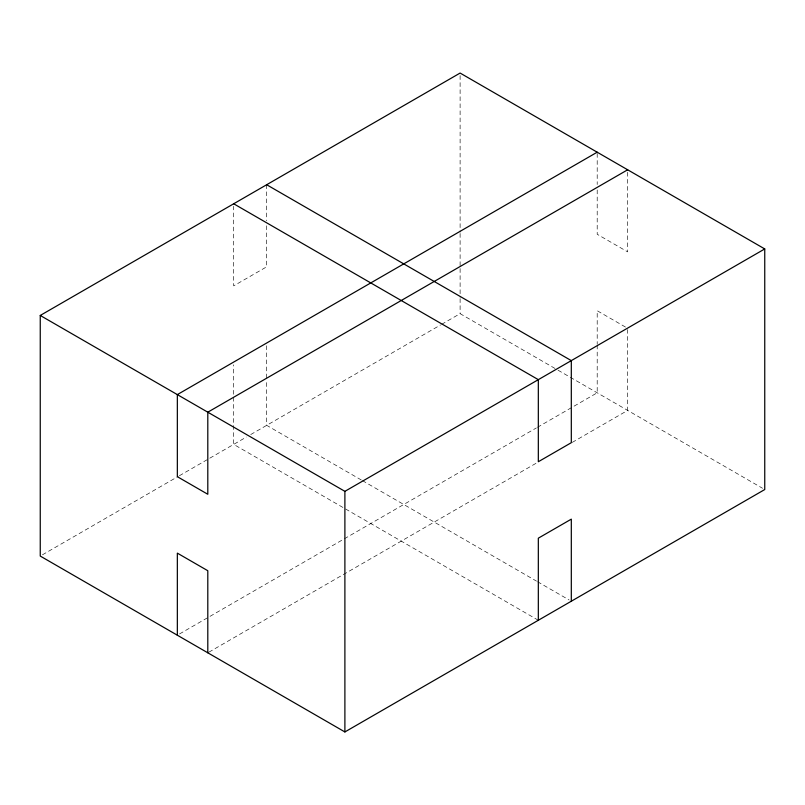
<?xml version="1.0" encoding="UTF-8"?>
<svg xmlns="http://www.w3.org/2000/svg" width="805" height="805" viewBox="0 0 805 805"><rect width="100%" height="100%" fill="white"/><g stroke="black" fill="none" stroke-linecap="round" stroke-linejoin="round"><path stroke-width="0.6" stroke-dasharray="4.03 3.02" d="M42.423 554.816L178.267 476.379M179.354 475.755L208.696 458.82M209.783 458.186L246.461 437.014M250.717 434.559L440.546 324.958M441.633 324.324L460.108 313.658L556.939 369.565M179.515 633.958L536.341 427.948M537.428 427.314L597.199 392.81L597.199 345.546M208.887 652.171L536.382 463.096M572.234 442.398L627.659 410.399L627.659 329.557M625.485 327.061L597.199 310.73L597.199 344.309M558.036 370.199L762.577 488.283M361.324 479.991L266.676 425.342L266.676 380.574M362.411 480.615L536.492 581.119M537.579 581.753L569.135 599.967M538.324 620.263L233.692 444.38L233.692 364.796M627.659 172.27L627.659 251.864L597.199 234.275L597.199 189.507M597.199 153.443L597.199 184.536M460.108 75.559L460.108 232.202M460.108 233.46L460.108 267.29M460.108 268.548L460.108 297.367M460.108 298.625L460.108 313.658M266.676 184.737L266.676 220.801M266.676 225.772L266.676 266.817L233.692 285.856L233.692 206.261M266.676 345.748L266.676 379.326"/><path stroke-width="1.21" d="M40.25 315.459L460.108 73.054L764.75 248.936L764.75 489.541L344.892 731.946L40.25 556.064L40.25 315.459L344.892 491.342L764.75 248.936M597.199 152.195L177.342 394.601L177.342 476.681L207.801 494.27L207.801 412.19L627.659 169.785M266.676 184.737L571.309 360.62L571.309 442.69L538.324 461.738L538.324 379.658L233.692 203.776M571.309 601.224L571.309 519.144L538.324 538.183L538.324 620.263M344.892 491.342L344.892 731.946M207.801 652.805L207.801 570.725L177.342 553.136L177.342 635.215"/></g></svg>
